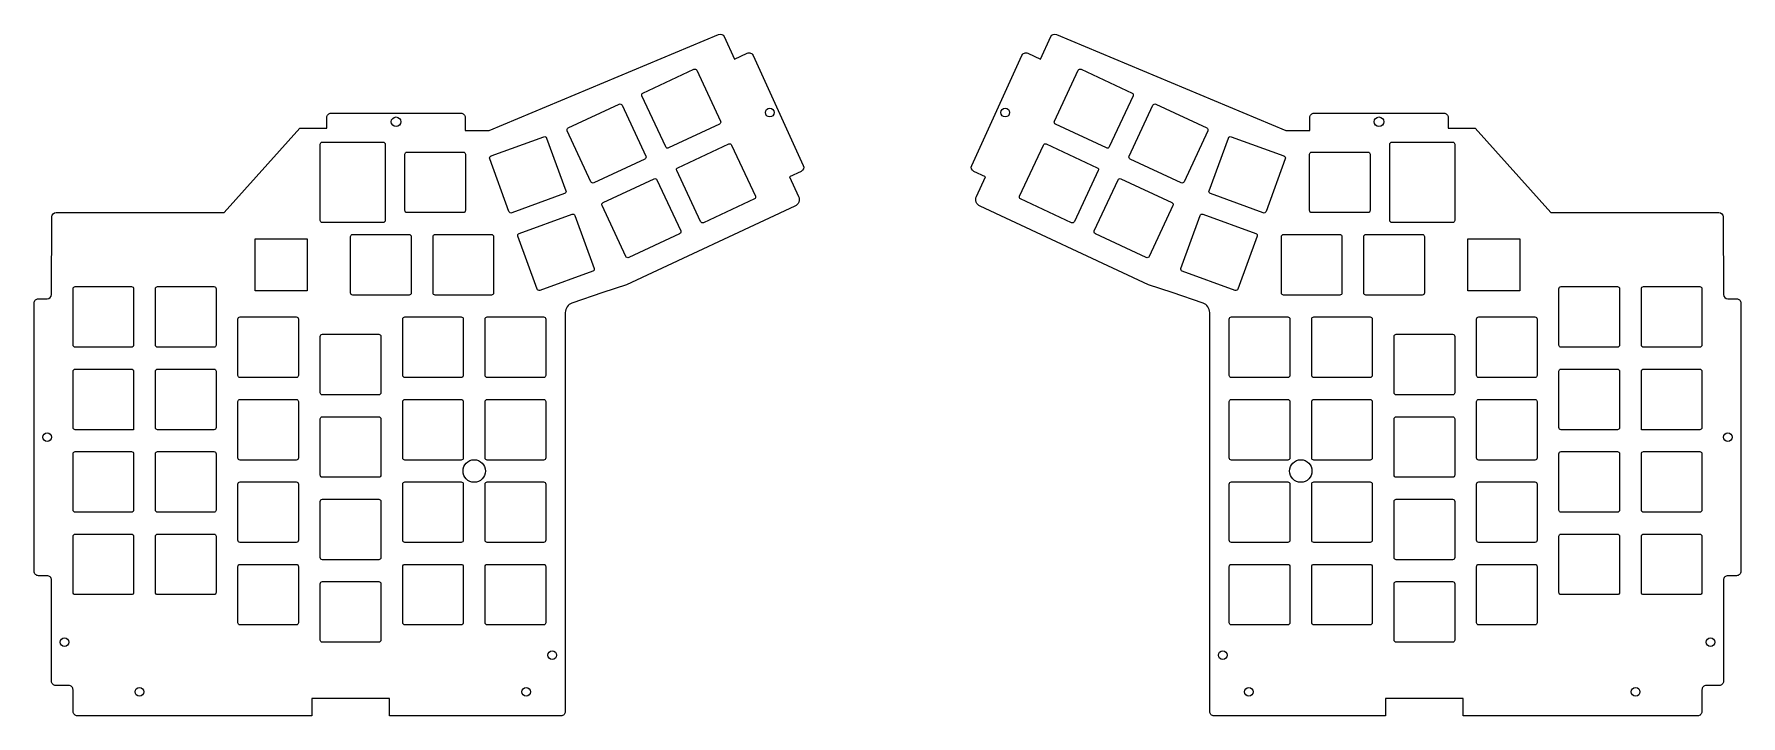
# Model space of a CAD drawing. Header units: millimetres. Extents: x -210 to 184, y -55 to 103.
import ezdxf

# ---------------------------------------------------------------- set-up
doc = ezdxf.new("R2010")
doc.units = ezdxf.units.MM
doc.layers.get('0').update_dxf_attribs({"linetype": 'CONTINUOUS'})

msp = doc.modelspace()

# ---------------------------------------------------------------- linework, layer by layer
for points in [[(-86.1, 40.73, 0.319208), (-87.65, 38.56), (-87.65, -53.6, -0.414214), (-88.65, -54.6), (-128.27, -54.6), (-128.27, -50.6), (-146.27, -50.6), (-146.27, -54.6), (-200.42, -54.6, -0.414214), (-201.42, -53.6), (-201.42, -48.6, 0.414214), (-202.42, -47.6), (-205.42, -47.6, -0.414214), (-206.42, -46.6), (-206.42, -23.23, 0.414214), (-207.42, -22.23), (-209.42, -22.23, -0.414214), (-210.42, -21.23), (-210.42, 40.77, -0.414214), (-209.42, 41.77), (-207.43, 41.77, 0.412831), (-206.43, 42.77), (-206.34, 60.65, -0.412831), (-205.34, 61.65), (-166.53, 61.65), (-149.02, 81.15), (-142.77, 81.14), (-142.77, 83.65, -0.414214), (-141.77, 84.65), (-111.77, 84.65, -0.414214), (-110.77, 83.65), (-110.77, 80.65), (-105.28, 80.65), (-52.23, 102.81, -0.40235), (-50.94, 102.31), (-48.52, 97.11), (-45.57, 98.48, -0.41676), (-44.24, 97.99), (-32.63, 72.51, -0.411671), (-33.11, 71.19), (-35.84, 69.92), (-33.73, 65.4, -0.414214), (-34.56, 63.14), (-73.53, 44.97), (-78.97, 43.21)], [(61.31, 38.56, 0.319208), (59.76, 40.73), (52.63, 43.21), (47.18, 44.97), (8.22, 63.14, -0.414214), (7.39, 65.4), (9.5, 69.92), (6.77, 71.19, -0.411671), (6.29, 72.51), (17.9, 97.99, -0.41676), (19.23, 98.48), (22.18, 97.11), (24.6, 102.31, -0.40235), (25.89, 102.81), (78.94, 80.65), (84.43, 80.65), (84.43, 83.65, -0.414214), (85.43, 84.65), (115.43, 84.65, -0.414214), (116.43, 83.65), (116.43, 81.14), (122.68, 81.15), (140.19, 61.65), (179, 61.65, -0.412831), (180, 60.65), (180.09, 42.77, 0.412831), (181.09, 41.77), (183.08, 41.77, -0.414214), (184.08, 40.77), (184.08, -21.23, -0.414214), (183.08, -22.23), (181.08, -22.23, 0.414214), (180.08, -23.23), (180.08, -46.6, -0.414214), (179.08, -47.6), (176.08, -47.6, 0.414214), (175.08, -48.6), (175.08, -53.6, -0.414214), (174.08, -54.6), (119.93, -54.6), (119.93, -50.6), (101.93, -50.6), (101.93, -54.6), (62.31, -54.6, -0.414214), (61.31, -53.6)], [(-64.44, 76.84), (-69.94, 88.62, -0.414214), (-69.7, 89.28), (-57.91, 94.78, -0.414214), (-57.25, 94.54), (-51.76, 82.75, -0.414214), (-52, 82.09), (-63.78, 76.59, -0.414214)], [(43.6, 88.62), (38.1, 76.84, -0.414214), (37.44, 76.59), (25.66, 82.09, -0.414214), (25.41, 82.75), (30.91, 94.54, -0.414214), (31.57, 94.78), (43.36, 89.28, -0.414214)], [(-81.71, 68.79), (-87.2, 80.57, -0.414214), (-86.96, 81.23), (-75.18, 86.73, -0.414214), (-74.51, 86.48), (-69.02, 74.7, -0.414214), (-69.26, 74.04), (-81.04, 68.54, -0.414214)], [(60.86, 80.57), (55.37, 68.79, -0.414214), (54.7, 68.54), (42.92, 74.04, -0.414214), (42.68, 74.7), (48.17, 86.48, -0.414214), (48.84, 86.73), (60.62, 81.23, -0.414214)], [(-100.67, 61.89), (-105.11, 74.1, -0.414214), (-104.81, 74.74), (-92.6, 79.19, -0.414214), (-91.96, 78.89), (-87.51, 66.68, -0.414214), (-87.81, 66.04), (-100.03, 61.59, -0.414214)], [(78.77, 74.1), (74.33, 61.89, -0.414214), (73.69, 61.59), (61.47, 66.04, -0.414214), (61.17, 66.68), (65.62, 78.89, -0.414214), (66.26, 79.19), (78.47, 74.74, -0.414214)], [(-144.27, 59.85), (-144.27, 77.45, -0.414214), (-143.77, 77.95), (-129.77, 77.95, -0.414214), (-129.27, 77.45), (-129.27, 59.85, -0.414214), (-129.77, 59.35), (-143.77, 59.35, -0.414214)], [(-124.72, 62.15), (-124.72, 75.15, -0.414214), (-124.22, 75.65), (-111.22, 75.65, -0.414214), (-110.72, 75.15), (-110.72, 62.15, -0.414214), (-111.22, 61.65), (-124.22, 61.65, -0.414214)], [(-43.95, 64.82), (-55.73, 59.33, -0.414214), (-56.39, 59.57), (-61.89, 71.35, -0.414214), (-61.65, 72.02), (-49.86, 77.51, -0.414214), (-49.2, 77.27), (-43.7, 65.49, -0.414214)], [(29.39, 59.33), (17.61, 64.82, -0.414214), (17.36, 65.49), (22.86, 77.27, -0.414214), (23.52, 77.51), (35.3, 72.02, -0.414214), (35.55, 71.35), (30.05, 59.57, -0.414214)], [(98.38, 75.15), (98.38, 62.15, -0.414214), (97.88, 61.65), (84.88, 61.65, -0.414214), (84.38, 62.15), (84.38, 75.15, -0.414214), (84.88, 75.65), (97.88, 75.65, -0.414214)], [(117.93, 77.45), (117.93, 59.85, -0.414214), (117.43, 59.35), (103.43, 59.35, -0.414214), (102.93, 59.85), (102.93, 77.45, -0.414214), (103.43, 77.95), (117.43, 77.95, -0.414214)], [(-78.91, 63.97), (-67.13, 69.46, -0.414214), (-66.46, 69.22), (-60.97, 57.44, -0.414214), (-61.21, 56.77), (-72.99, 51.28, -0.414214), (-73.66, 51.52), (-79.15, 63.3, -0.414214)], [(40.79, 69.46), (52.57, 63.97, -0.414214), (52.81, 63.3), (47.32, 51.52, -0.414214), (46.65, 51.28), (34.87, 56.77, -0.414214), (34.63, 57.44), (40.12, 69.22, -0.414214)], [(-94.15, 43.99), (-98.6, 56.2, -0.414214), (-98.3, 56.84), (-86.08, 61.29, -0.414214), (-85.44, 60.99), (-81, 48.78, -0.414214), (-81.29, 48.13), (-93.51, 43.69, -0.414214)], [(72.26, 56.2), (67.81, 43.99, -0.414214), (67.17, 43.69), (54.95, 48.13, -0.414214), (54.66, 48.78), (59.1, 60.99, -0.414214), (59.74, 61.29), (71.96, 56.84, -0.414214)], [(-136.77, 56.6), (-123.77, 56.6, -0.414214), (-123.27, 56.1), (-123.27, 43.1, -0.414214), (-123.77, 42.6), (-136.77, 42.6, -0.414214), (-137.27, 43.1), (-137.27, 56.1, -0.414214)], [(-117.72, 56.6), (-104.72, 56.6, -0.414214), (-104.22, 56.1), (-104.22, 43.1, -0.414214), (-104.72, 42.6), (-117.72, 42.6, -0.414214), (-118.22, 43.1), (-118.22, 56.1, -0.414214)], [(78.38, 56.6), (91.38, 56.6, -0.414214), (91.88, 56.1), (91.88, 43.1, -0.414214), (91.38, 42.6), (78.38, 42.6, -0.414214), (77.88, 43.1), (77.88, 56.1, -0.414214)], [(97.43, 56.6), (110.43, 56.6, -0.414214), (110.93, 56.1), (110.93, 43.1, -0.414214), (110.43, 42.6), (97.43, 42.6, -0.414214), (96.93, 43.1), (96.93, 56.1, -0.414214)], [(-200.92, 44.55), (-187.92, 44.55, -0.414214), (-187.42, 44.05), (-187.42, 31.05, -0.414214), (-187.92, 30.55), (-200.92, 30.55, -0.414214), (-201.42, 31.05), (-201.42, 44.05, -0.414214)], [(-168.87, 30.55), (-181.87, 30.55, -0.414214), (-182.37, 31.05), (-182.37, 44.05, -0.414214), (-181.87, 44.55), (-168.87, 44.55, -0.414214), (-168.37, 44.05), (-168.37, 31.05, -0.414214)], [(155.53, 30.55), (142.53, 30.55, -0.414214), (142.03, 31.05), (142.03, 44.05, -0.414214), (142.53, 44.55), (155.53, 44.55, -0.414214), (156.03, 44.05), (156.03, 31.05, -0.414214)], [(161.58, 44.55), (174.58, 44.55, -0.414214), (175.08, 44.05), (175.08, 31.05, -0.414214), (174.58, 30.55), (161.58, 30.55, -0.414214), (161.08, 31.05), (161.08, 44.05, -0.414214)], [(-163.32, 24.05), (-163.32, 37.05, -0.414214), (-162.82, 37.55), (-149.82, 37.55, -0.414214), (-149.32, 37.05), (-149.32, 24.05, -0.414214), (-149.82, 23.55), (-162.82, 23.55, -0.414214)], [(-124.72, 37.55), (-111.72, 37.55, -0.414214), (-111.22, 37.05), (-111.22, 24.05, -0.414214), (-111.72, 23.55), (-124.72, 23.55, -0.414214), (-125.22, 24.05), (-125.22, 37.05, -0.414214)], [(-106.17, 24.05), (-106.17, 37.05, -0.414214), (-105.67, 37.55), (-92.67, 37.55, -0.414214), (-92.17, 37.05), (-92.17, 24.05, -0.414214), (-92.67, 23.55), (-105.67, 23.55, -0.414214)], [(79.83, 37.05), (79.83, 24.05, -0.414214), (79.33, 23.55), (66.33, 23.55, -0.414214), (65.83, 24.05), (65.83, 37.05, -0.414214), (66.33, 37.55), (79.33, 37.55, -0.414214)], [(85.38, 37.55), (98.38, 37.55, -0.414214), (98.88, 37.05), (98.88, 24.05, -0.414214), (98.38, 23.55), (85.38, 23.55, -0.414214), (84.88, 24.05), (84.88, 37.05, -0.414214)], [(136.98, 37.05), (136.98, 24.05, -0.414214), (136.48, 23.55), (123.48, 23.55, -0.414214), (122.98, 24.05), (122.98, 37.05, -0.414214), (123.48, 37.55), (136.48, 37.55, -0.414214)], [(-143.77, 33.55), (-130.77, 33.55, -0.414214), (-130.27, 33.05), (-130.27, 20.05, -0.414214), (-130.77, 19.55), (-143.77, 19.55, -0.414214), (-144.27, 20.05), (-144.27, 33.05, -0.414214)], [(104.43, 33.55), (117.43, 33.55, -0.414214), (117.93, 33.05), (117.93, 20.05, -0.414214), (117.43, 19.55), (104.43, 19.55, -0.414214), (103.93, 20.05), (103.93, 33.05, -0.414214)], [(-200.92, 25.5), (-187.92, 25.5, -0.414214), (-187.42, 25), (-187.42, 11.5), (-200.92, 11.5, -0.414214), (-201.42, 12), (-201.42, 25, -0.414214)], [(-168.87, 11.5), (-181.87, 11.5, -0.414214), (-182.37, 12), (-182.37, 25, -0.414214), (-181.87, 25.5), (-168.87, 25.5, -0.414214), (-168.37, 25), (-168.37, 12, -0.414214)], [(155.53, 11.5), (142.53, 11.5, -0.414214), (142.03, 12), (142.03, 25, -0.414214), (142.53, 25.5), (155.53, 25.5, -0.414214), (156.03, 25), (156.03, 12, -0.414214)], [(161.58, 25.5), (174.58, 25.5, -0.414214), (175.08, 25), (175.08, 12, -0.414214), (174.58, 11.5), (161.08, 11.5), (161.08, 25, -0.414214)], [(-163.32, 5), (-163.32, 18, -0.414214), (-162.82, 18.5), (-149.82, 18.5, -0.414214), (-149.32, 18), (-149.32, 5, -0.414214), (-149.82, 4.5), (-162.82, 4.5, -0.414214)], [(-124.72, 18.5), (-111.72, 18.5, -0.414214), (-111.22, 18), (-111.22, 5, -0.414214), (-111.72, 4.5), (-124.72, 4.5, -0.414214), (-125.22, 5), (-125.22, 18, -0.414214)], [(-106.17, 5), (-106.17, 18, -0.414214), (-105.67, 18.5), (-92.67, 18.5, -0.414214), (-92.17, 18), (-92.17, 5, -0.414214), (-92.67, 4.5), (-105.67, 4.5, -0.414214)], [(79.83, 18), (79.83, 5, -0.414214), (79.33, 4.5), (66.33, 4.5, -0.414214), (65.83, 5), (65.83, 18, -0.414214), (66.33, 18.5), (79.33, 18.5, -0.414214)], [(85.38, 18.5), (98.38, 18.5, -0.414214), (98.88, 18), (98.88, 5, -0.414214), (98.38, 4.5), (85.38, 4.5, -0.414214), (84.88, 5), (84.88, 18, -0.414214)], [(136.98, 18), (136.98, 5, -0.414214), (136.48, 4.5), (123.48, 4.5, -0.414214), (122.98, 5), (122.98, 18, -0.414214), (123.48, 18.5), (136.48, 18.5, -0.414214)], [(-130.77, 0.5), (-143.77, 0.5, -0.414214), (-144.27, 1), (-144.27, 14, -0.414214), (-143.77, 14.5), (-130.77, 14.5, -0.414214), (-130.27, 14), (-130.27, 1, -0.414214)], [(117.43, 0.5), (104.43, 0.5, -0.414214), (103.93, 1), (103.93, 14, -0.414214), (104.43, 14.5), (117.43, 14.5, -0.414214), (117.93, 14), (117.93, 1, -0.414214)], [(-201.42, -7.05), (-201.42, 5.95, -0.414214), (-200.92, 6.45), (-187.92, 6.45, -0.414214), (-187.42, 5.95), (-187.42, -7.05, -0.414214), (-187.92, -7.55), (-200.92, -7.55, -0.414214)], [(-168.37, 5.95), (-168.37, -7.05, -0.414214), (-168.87, -7.55), (-181.87, -7.55, -0.414214), (-182.37, -7.05), (-182.37, 5.95, -0.414214), (-181.87, 6.45), (-168.87, 6.45, -0.414214)], [(142.03, -7.05), (142.03, 5.95, -0.414214), (142.53, 6.45), (155.53, 6.45, -0.414214), (156.03, 5.95), (156.03, -7.05, -0.414214), (155.53, -7.55), (142.53, -7.55, -0.414214)], [(175.08, 5.95), (175.08, -7.05, -0.414214), (174.58, -7.55), (161.58, -7.55, -0.414214), (161.08, -7.05), (161.08, 5.95, -0.414214), (161.58, 6.45), (174.58, 6.45, -0.414214)], [(-163.32, -14.05), (-163.32, -1.05, -0.414214), (-162.82, -0.55), (-149.82, -0.55, -0.414214), (-149.32, -1.05), (-149.32, -14.05, -0.414214), (-149.82, -14.55), (-162.82, -14.55, -0.414214)], [(-125.22, -14.05), (-125.22, -1.05, -0.414214), (-124.72, -0.55), (-111.72, -0.55, -0.414214), (-111.22, -1.05), (-111.22, -14.05, -0.414214), (-111.72, -14.55), (-124.72, -14.55, -0.414214)], [(-92.67, -14.55), (-105.67, -14.55, -0.414214), (-106.17, -14.05), (-106.17, -1.05, -0.414214), (-105.67, -0.55), (-92.67, -0.55, -0.414214), (-92.17, -1.05), (-92.17, -14.05, -0.414214)], [(79.33, -14.55), (66.33, -14.55, -0.414214), (65.83, -14.05), (65.83, -1.05, -0.414214), (66.33, -0.55), (79.33, -0.55, -0.414214), (79.83, -1.05), (79.83, -14.05, -0.414214)], [(98.88, -1.05), (98.88, -14.05, -0.414214), (98.38, -14.55), (85.38, -14.55, -0.414214), (84.88, -14.05), (84.88, -1.05, -0.414214), (85.38, -0.55), (98.38, -0.55, -0.414214)], [(136.98, -1.05), (136.98, -14.05, -0.414214), (136.48, -14.55), (123.48, -14.55, -0.414214), (122.98, -14.05), (122.98, -1.05, -0.414214), (123.48, -0.55), (136.48, -0.55, -0.414214)], [(-144.27, -18.05), (-144.27, -5.05, -0.414214), (-143.77, -4.55), (-130.77, -4.55, -0.414214), (-130.27, -5.05), (-130.27, -18.05, -0.414214), (-130.77, -18.55), (-143.77, -18.55, -0.414214)], [(117.93, -5.05), (117.93, -18.05, -0.414214), (117.43, -18.55), (104.43, -18.55, -0.414214), (103.93, -18.05), (103.93, -5.05, -0.414214), (104.43, -4.55), (117.43, -4.55, -0.414214)], [(-201.42, -26.1), (-201.42, -13.1, -0.414214), (-200.92, -12.6), (-187.92, -12.6, -0.414214), (-187.42, -13.1), (-187.42, -26.1, -0.414214), (-187.92, -26.6), (-200.92, -26.6, -0.414214)], [(-181.87, -12.6), (-168.87, -12.6, -0.414214), (-168.37, -13.1), (-168.37, -26.1, -0.414214), (-168.87, -26.6), (-181.87, -26.6, -0.414214), (-182.37, -26.1), (-182.37, -13.1, -0.414214)], [(142.53, -12.6), (155.53, -12.6, -0.414214), (156.03, -13.1), (156.03, -26.1, -0.414214), (155.53, -26.6), (142.53, -26.6, -0.414214), (142.03, -26.1), (142.03, -13.1, -0.414214)], [(175.08, -13.1), (175.08, -26.1, -0.414214), (174.58, -26.6), (161.58, -26.6, -0.414214), (161.08, -26.1), (161.08, -13.1, -0.414214), (161.58, -12.6), (174.58, -12.6, -0.414214)], [(-162.82, -19.6), (-149.82, -19.6, -0.414214), (-149.32, -20.1), (-149.32, -33.1, -0.414214), (-149.82, -33.6), (-162.82, -33.6, -0.414214), (-163.32, -33.1), (-163.32, -20.1, -0.414214)], [(-124.72, -19.6), (-111.72, -19.6, -0.414214), (-111.22, -20.1), (-111.22, -33.1, -0.414214), (-111.72, -33.6), (-124.72, -33.6, -0.414214), (-125.22, -33.1), (-125.22, -20.1, -0.414214)], [(-106.17, -33.1), (-106.17, -20.1, -0.414214), (-105.67, -19.6), (-92.67, -19.6, -0.414214), (-92.17, -20.1), (-92.17, -33.1, -0.414214), (-92.67, -33.6), (-105.67, -33.6, -0.414214)], [(79.83, -20.1), (79.83, -33.1, -0.414214), (79.33, -33.6), (66.33, -33.6, -0.414214), (65.83, -33.1), (65.83, -20.1, -0.414214), (66.33, -19.6), (79.33, -19.6, -0.414214)], [(85.38, -19.6), (98.38, -19.6, -0.414214), (98.88, -20.1), (98.88, -33.1, -0.414214), (98.38, -33.6), (85.38, -33.6, -0.414214), (84.88, -33.1), (84.88, -20.1, -0.414214)], [(123.48, -19.6), (136.48, -19.6, -0.414214), (136.98, -20.1), (136.98, -33.1, -0.414214), (136.48, -33.6), (123.48, -33.6, -0.414214), (122.98, -33.1), (122.98, -20.1, -0.414214)], [(-130.27, -24.1), (-130.27, -37.1, -0.414214), (-130.77, -37.6), (-143.77, -37.6, -0.414214), (-144.27, -37.1), (-144.27, -24.1, -0.414214), (-143.77, -23.6), (-130.77, -23.6, -0.414214)], [(103.93, -37.1), (103.93, -24.1, -0.414214), (104.43, -23.6), (117.43, -23.6, -0.414214), (117.93, -24.1), (117.93, -37.1, -0.414214), (117.43, -37.6), (104.43, -37.6, -0.414214)]]:
    msp.add_lwpolyline(points, format="xyb", close=True)
for points in [[(-159.32, 43.6), (-159.32, 55.6), (-147.32, 55.6), (-147.32, 43.6)], [(132.98, 55.6), (132.98, 43.6), (120.98, 43.6), (120.98, 55.6)]]:
    msp.add_lwpolyline(points, close=True)
for centre, radius in [((-126.77, 82.65), 1.1), ((-40.4, 84.75), 1), ((14.06, 84.75), 1), ((100.43, 82.65), 1.1), ((-207.42, 9.77), 1), ((181.08, 9.77), 1), ((-108.69, 1.96), 2.6), ((82.35, 1.96), 2.6), ((-203.42, -37.6), 1), ((177.08, -37.6), 1), ((-90.65, -40.6), 1), ((64.31, -40.6), 1), ((-186.1, -49.04), 1), ((-96.7, -49.04), 1), ((70.36, -49.04), 1), ((159.76, -49.04), 1)]:
    msp.add_circle(centre, radius)

doc.saveas('drawing.dxf')
